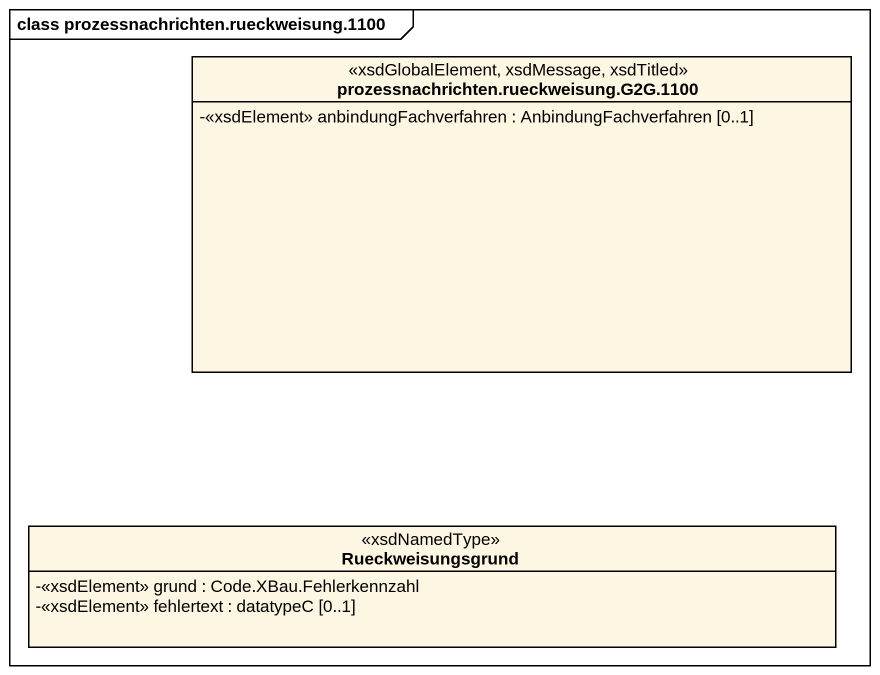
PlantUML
@startuml
mainframe class prozessnachrichten.rueckweisung.1100
hide circle
hide empty members
skinparam classAttributeIconSize 0
class "prozessnachrichten.rueckweisung.G2G.1100" as prozessnachrichten <<xsdGlobalElement, xsdMessage, xsdTitled>> {
  -<<xsdElement>> anbindungFachverfahren : AnbindungFachverfahren [0..1]
}
class Rueckweisungsgrund <<xsdNamedType>> {
  -<<xsdElement>> grund : Code.XBau.Fehlerkennzahl
  -<<xsdElement>> fehlertext : datatypeC [0..1]
}
@enduml
